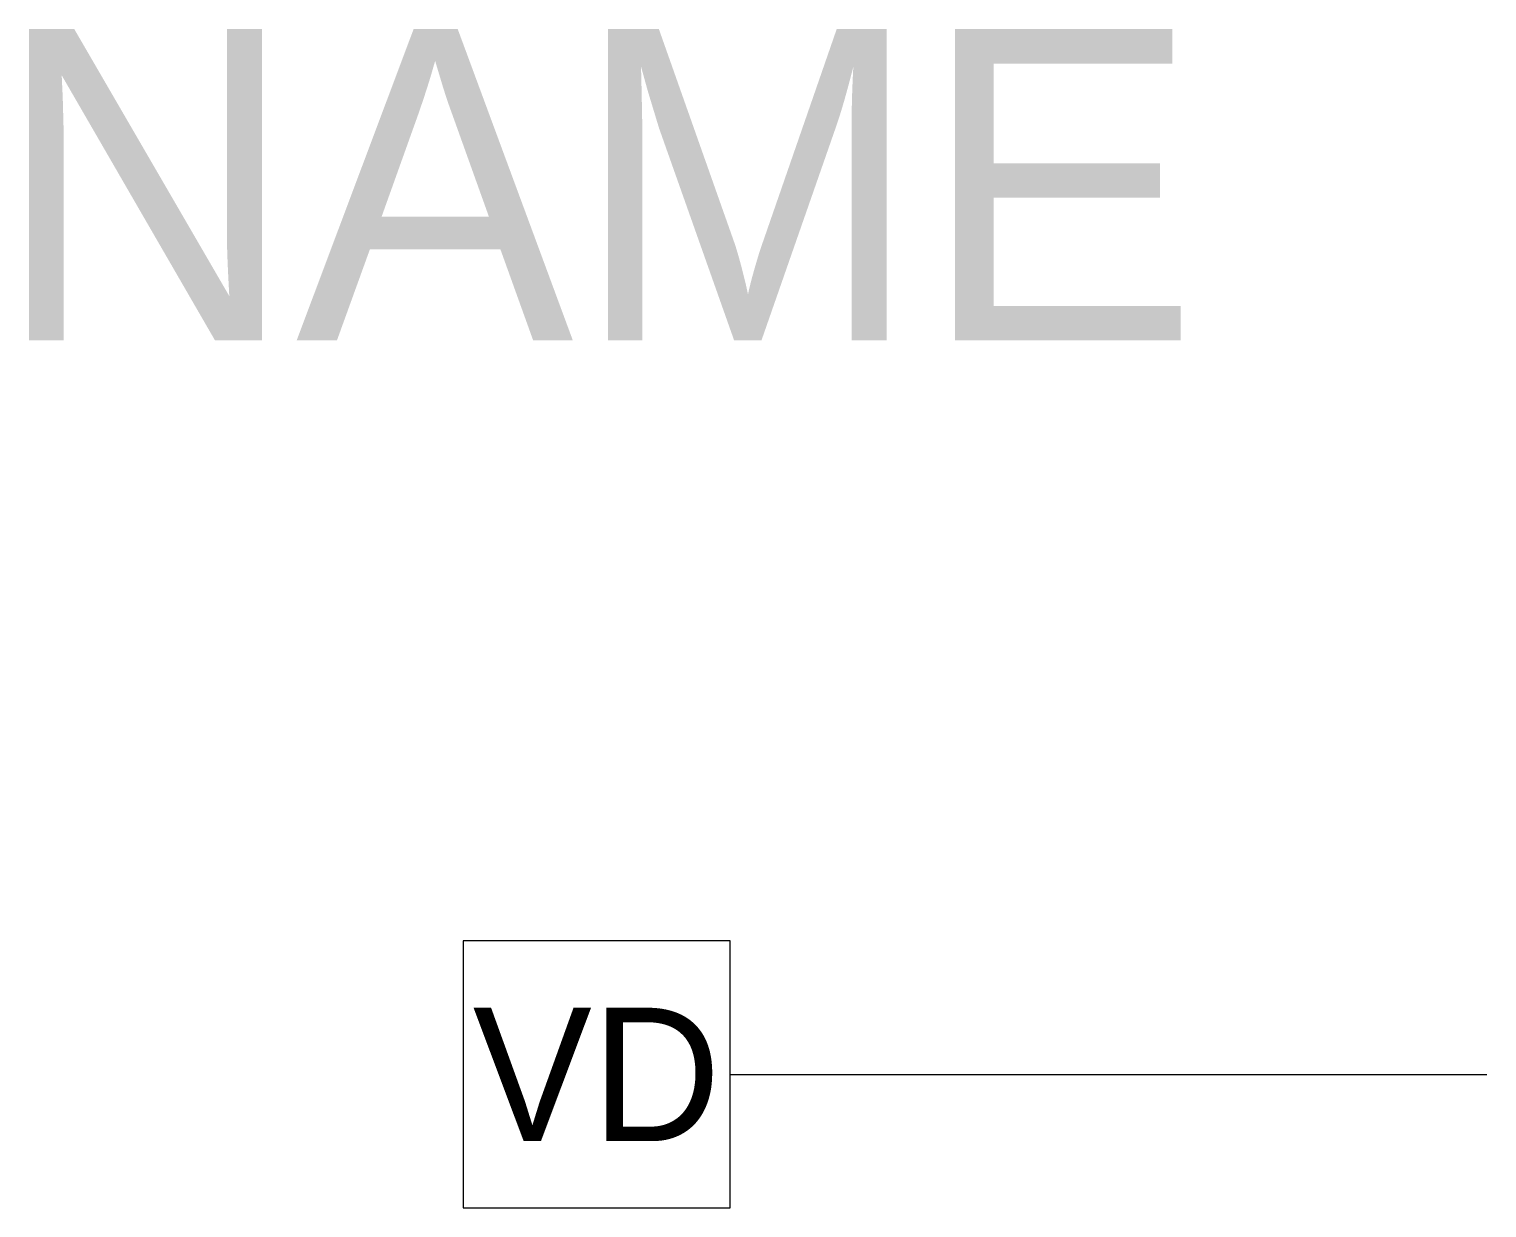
# Model space of a CAD drawing. Header units: metres. Extents: x -0.64 to 1, y -0.15 to 1.17.
import ezdxf
from ezdxf.enums import TextEntityAlignment as Align

# ---------------------------------------------------------------- set-up
doc = ezdxf.new("R2010")
doc.units = ezdxf.units.M
doc.layers.add('18c', color=1, linetype='Continuous')
doc.styles.add('ISOPLUS', font='isoplus.shx')
doc.styles.get("Standard").update_dxf_attribs({"font": 'isoplus.shx'})

msp = doc.modelspace()

# ---------------------------------------------------------------- linework, layer by layer
at = {"color": 1, "linetype": 'Continuous'}
msp.add_line((0, 0), (1, 0), dxfattribs=at)

# ---------------------------------------------------------------- texts
at = {"layer": '18c', "linetype": 'Continuous', "style": 'ISOPLUS'}
msp.add_attdef('NAME', text='', height=0.35, dxfattribs=at).set_placement((0, 1), align=Align.MIDDLE_CENTER)

# ---------------------------------------------------------------- next in the draw order: wipeouts: each hides what was drawn before it
at = {"linetype": 'Continuous'}
msp.add_wipeout([(-0.15, 0.15), (0.15, 0.15), (0.15, -0.15), (-0.15, -0.15)], dxfattribs=at)

# ---------------------------------------------------------------- next in the draw order: linework, layer by layer
at = {"color": 1, "linetype": 'Continuous'}
msp.add_lwpolyline([(-0.15, -0.15), (0.15, -0.15), (0.15, 0.15), (-0.15, 0.15)], close=True, dxfattribs=at)

# ---------------------------------------------------------------- next in the draw order: texts
msp.add_attdef('VD', text='VD', height=0.15, dxfattribs=at).set_placement((0, 0), align=Align.MIDDLE_CENTER)

doc.saveas('drawing.dxf')
